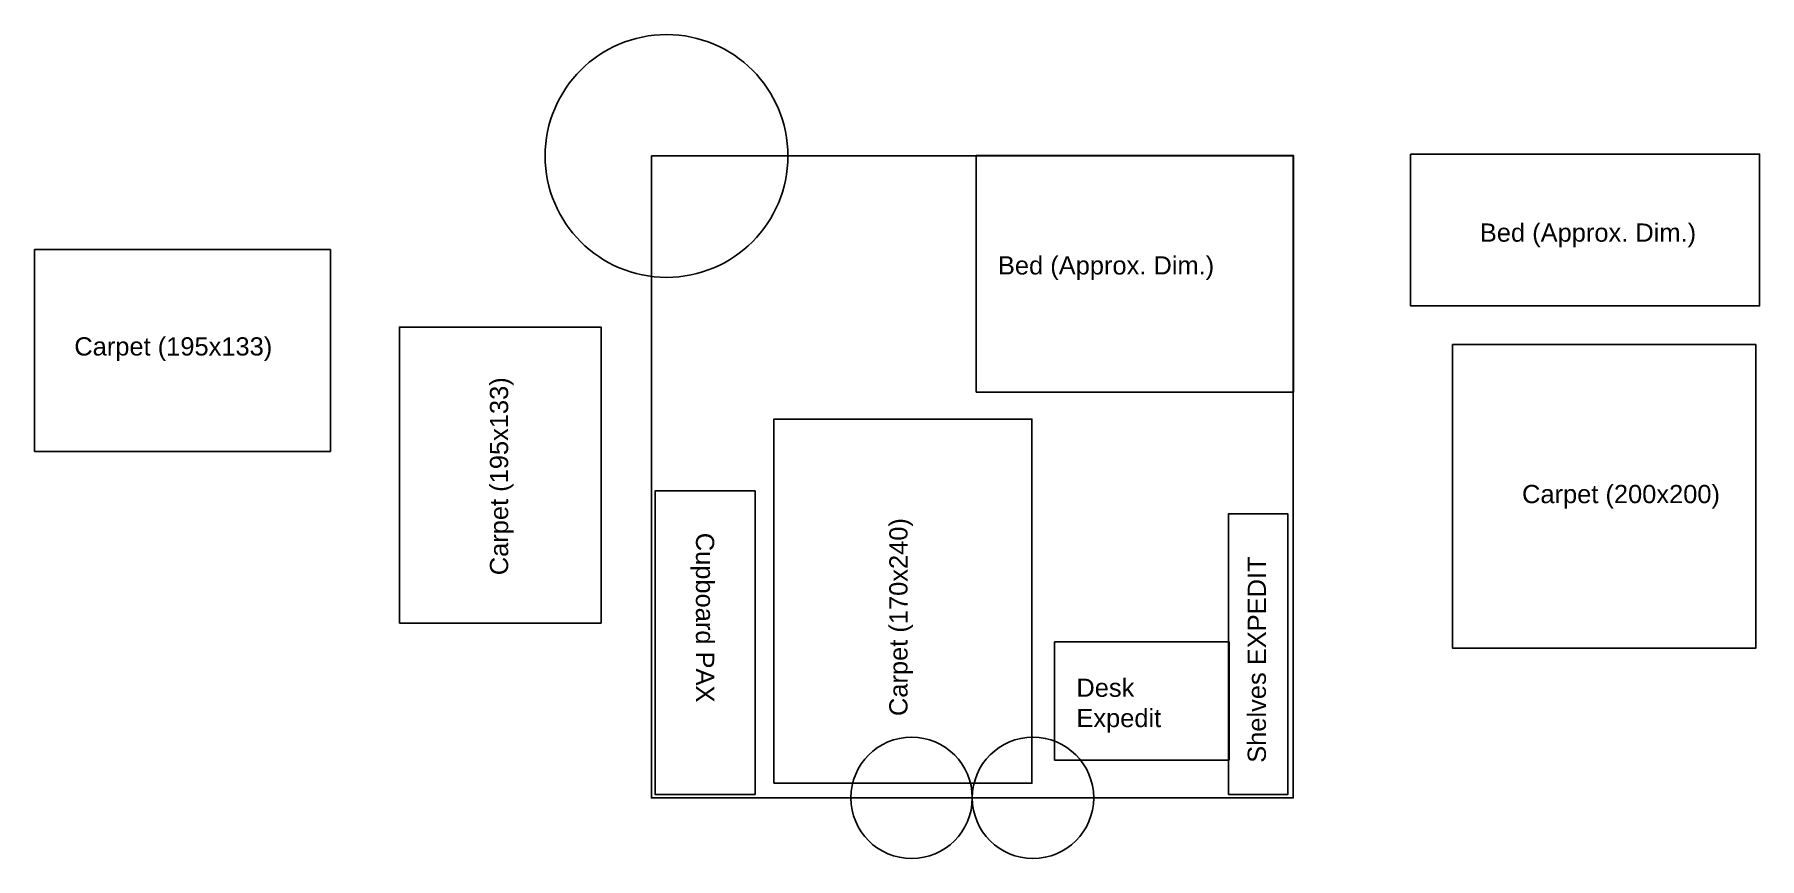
# Model space of a CAD drawing. Header units: millimetres. Extents: x 854 to 1991, y 780 to 1323.
import ezdxf

# ---------------------------------------------------------------- set-up
doc = ezdxf.new("R2010")
doc.units = ezdxf.units.MM
doc.styles.get("Standard").update_dxf_attribs({"font": 'arial.ttf'})

msp = doc.modelspace()

# ---------------------------------------------------------------- linework, layer by layer
msp.add_line((1260.4, 1242.9), (1270.4, 1242.9))
for points in [[(1260.4, 1242.9), (1683.4, 1242.9), (1683.4, 819.9), (1260.4, 819.9), (1260.4, 1242.9)], [(1645.7, 1243.3), (1474.5, 1243.3), (1474.5, 1243.3), (1474.5, 1087.3), (1683.5, 1087.3), (1683.5, 1243.3), (1645.7, 1243.3)], [(1760.7, 1244.1), (1990.7, 1244.1), (1990.7, 1144.1), (1760.7, 1144.1), (1760.7, 1244.1)], [(853.9, 1181.2), (1048.9, 1181.2), (1048.9, 1048.2), (853.9, 1048.2), (853.9, 1181.2)], [(1094.3, 935.1), (1094.3, 1130.1), (1227.3, 1130.1), (1227.3, 935.1), (1094.3, 935.1)], [(1788.3, 1118.6), (1988.3, 1118.6), (1988.3, 918.6), (1788.3, 918.6), (1788.3, 1118.6)], [(1341.2, 829.5), (1341.2, 1069.5), (1511.2, 1069.5), (1511.2, 829.5), (1341.2, 829.5)], [(1328.8, 1022.2), (1328.8, 822.2), (1262.8, 822.2), (1262.8, 1022.2), (1328.8, 1022.2)], [(1640.8, 822.1), (1640.8, 1007.1), (1679.8, 1007.1), (1679.8, 822.1), (1640.8, 822.1)], [(1526.1, 922.8), (1641.1, 922.8), (1641.1, 844.8), (1526.1, 844.8), (1526.1, 922.8)]]:
    msp.add_lwpolyline(points)
for centre, radius in [((1270.4, 1242.9), 80), ((1431.9, 819.9), 40), ((1511.9, 819.9), 40)]:
    msp.add_circle(centre, radius)

# ---------------------------------------------------------------- texts
at = {"char_height": 12, "attachment_point": 1}
for s, width, insert in [('Bed (Approx. Dim.)', 198.282, (1806.4, 1198.4)), ('Bed (Approx. Dim.)', 194.36, (1488.8, 1176.8)), ('Carpet (195x133)', 155.605, (880.1, 1123.4)), ('Carpet (200x200)', 198.135, (1834.2, 1026.1)), ('Desk Expedit', 91.919, (1540.5, 898.5))]:
    msp.add_mtext_dynamic_manual_height_columns(s, width=width, gutter_width=12.5, heights=[0], dxfattribs=dict(at, insert=insert))
for s, width, insert, rotation in [('Carpet (195x133)', 155.605, (1154, 966.6), 90), ('Carpet (170x240)', 200.275, (1417.2, 873.8), 90), ('Cupboard PAX', 214.889, (1301.8, 994.6), 270), ('Shelves EXPEDIT', 214.889, (1653.4, 843), 90)]:
    msp.add_mtext_dynamic_manual_height_columns(s, width=width, gutter_width=12.5, heights=[0], dxfattribs=dict(at, insert=insert, rotation=rotation))

doc.saveas('drawing.dxf')
